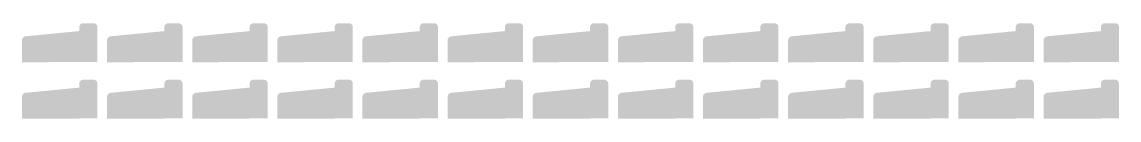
# Model space of a CAD drawing. Header units: inches. Extents: x -152 to 670, y -609 to 902.
# Drawn here: x 11.9 to 243.9, y 526.1 to 546.4 of the extents above; entities that cross this region are included whole.
import ezdxf

# ---------------------------------------------------------------- set-up
doc = ezdxf.new("R2010")
doc.units = ezdxf.units.IN
doc.header["$MEASUREMENT"] = 0
doc.layers.add('Layer 1', color=7, linetype='Continuous')

msp = doc.modelspace()

# ---------------------------------------------------------------- hatches: boundary and pattern name
at = {"layer": 'Layer 1', "true_color": 0xc4c9ba}
h = msp.add_hatch(color=9, dxfattribs=at)
h.dxf.hatch_style = 2
edge = h.paths.add_edge_path()
edge.add_spline(control_points=[(11.91, 538.13), (11.91, 538.13), (11.91, 542.93), (11.91, 542.93), (11.98, 543.29), (12.27, 543.58), (12.63, 543.65), (12.63, 543.65), (24.03, 544.76), (24.03, 544.76), (24.03, 544.76), (24.03, 545.72), (24.03, 545.72), (24.1, 546.08), (24.39, 546.37), (24.75, 546.44), (24.75, 546.44), (27.15, 546.44), (27.15, 546.44), (27.52, 546.37), (27.81, 546.08), (27.87, 545.72), (27.87, 545.72), (27.87, 538.22), (27.87, 538.22), (27.87, 538.22), (11.91, 538.13), (11.91, 538.13)], knot_values=[0, 0, 0, 0, 0.352778, 0.352778, 0.352778, 0.705556, 0.705556, 0.705556, 1.058333, 1.058333, 1.058333, 1.411111, 1.411111, 1.411111, 1.763889, 1.763889, 1.763889, 2.116667, 2.116667, 2.116667, 2.469444, 2.469444, 2.469444, 2.822222, 2.822222, 2.822222, 3.175, 3.175, 3.175, 3.175], degree=3, periodic=0)
edge.add_line((11.91, 538.13), (11.91, 538.13))
h = msp.add_hatch(color=9, dxfattribs=at)
h.dxf.hatch_style = 2
edge = h.paths.add_edge_path()
edge.add_spline(control_points=[(29.91, 538.13), (29.91, 538.13), (29.91, 542.93), (29.91, 542.93), (29.98, 543.29), (30.27, 543.58), (30.63, 543.65), (30.63, 543.65), (42.03, 544.76), (42.03, 544.76), (42.03, 544.76), (42.03, 545.72), (42.03, 545.72), (42.1, 546.08), (42.39, 546.37), (42.75, 546.44), (42.75, 546.44), (45.15, 546.44), (45.15, 546.44), (45.52, 546.37), (45.8, 546.08), (45.87, 545.72), (45.87, 545.72), (45.87, 538.22), (45.87, 538.22), (45.87, 538.22), (29.91, 538.13), (29.91, 538.13)], knot_values=[0, 0, 0, 0, 0.352778, 0.352778, 0.352778, 0.705556, 0.705556, 0.705556, 1.058333, 1.058333, 1.058333, 1.411111, 1.411111, 1.411111, 1.763889, 1.763889, 1.763889, 2.116667, 2.116667, 2.116667, 2.469444, 2.469444, 2.469444, 2.822222, 2.822222, 2.822222, 3.175, 3.175, 3.175, 3.175], degree=3, periodic=0)
edge.add_line((29.91, 538.13), (29.91, 538.13))
h = msp.add_hatch(color=9, dxfattribs=at)
h.dxf.hatch_style = 2
edge = h.paths.add_edge_path()
edge.add_spline(control_points=[(47.91, 538.13), (47.91, 538.13), (47.91, 542.93), (47.91, 542.93), (47.98, 543.29), (48.27, 543.58), (48.63, 543.65), (48.63, 543.65), (60.03, 544.76), (60.03, 544.76), (60.03, 544.76), (60.03, 545.72), (60.03, 545.72), (60.1, 546.08), (60.39, 546.37), (60.75, 546.44), (60.75, 546.44), (63.15, 546.44), (63.15, 546.44), (63.52, 546.37), (63.8, 546.08), (63.87, 545.72), (63.87, 545.72), (63.87, 538.22), (63.87, 538.22), (63.87, 538.22), (47.91, 538.13), (47.91, 538.13)], knot_values=[0, 0, 0, 0, 0.352778, 0.352778, 0.352778, 0.705556, 0.705556, 0.705556, 1.058333, 1.058333, 1.058333, 1.411111, 1.411111, 1.411111, 1.763889, 1.763889, 1.763889, 2.116667, 2.116667, 2.116667, 2.469444, 2.469444, 2.469444, 2.822222, 2.822222, 2.822222, 3.175, 3.175, 3.175, 3.175], degree=3, periodic=0)
edge.add_line((47.91, 538.13), (47.91, 538.13))
h = msp.add_hatch(color=9, dxfattribs=at)
h.dxf.hatch_style = 2
edge = h.paths.add_edge_path()
edge.add_spline(control_points=[(65.91, 538.13), (65.91, 538.13), (65.91, 542.93), (65.91, 542.93), (65.98, 543.29), (66.27, 543.58), (66.63, 543.65), (66.63, 543.65), (78.03, 544.76), (78.03, 544.76), (78.03, 544.76), (78.03, 545.72), (78.03, 545.72), (78.1, 546.08), (78.39, 546.37), (78.75, 546.44), (78.75, 546.44), (81.15, 546.44), (81.15, 546.44), (81.52, 546.37), (81.81, 546.08), (81.87, 545.72), (81.87, 545.72), (81.87, 538.22), (81.87, 538.22), (81.87, 538.22), (65.91, 538.13), (65.91, 538.13)], knot_values=[0, 0, 0, 0, 0.352778, 0.352778, 0.352778, 0.705556, 0.705556, 0.705556, 1.058333, 1.058333, 1.058333, 1.411111, 1.411111, 1.411111, 1.763889, 1.763889, 1.763889, 2.116667, 2.116667, 2.116667, 2.469444, 2.469444, 2.469444, 2.822222, 2.822222, 2.822222, 3.175, 3.175, 3.175, 3.175], degree=3, periodic=0)
edge.add_line((65.91, 538.13), (65.91, 538.13))
h = msp.add_hatch(color=9, dxfattribs=at)
h.dxf.hatch_style = 2
edge = h.paths.add_edge_path()
edge.add_spline(control_points=[(83.91, 538.13), (83.91, 538.13), (83.91, 542.93), (83.91, 542.93), (83.98, 543.29), (84.27, 543.58), (84.63, 543.65), (84.63, 543.65), (96.03, 544.76), (96.03, 544.76), (96.03, 544.76), (96.03, 545.72), (96.03, 545.72), (96.1, 546.08), (96.39, 546.37), (96.75, 546.44), (96.75, 546.44), (99.15, 546.44), (99.15, 546.44), (99.52, 546.37), (99.81, 546.08), (99.87, 545.72), (99.87, 545.72), (99.87, 538.22), (99.87, 538.22), (99.87, 538.22), (83.91, 538.13), (83.91, 538.13)], knot_values=[0, 0, 0, 0, 0.352778, 0.352778, 0.352778, 0.705556, 0.705556, 0.705556, 1.058333, 1.058333, 1.058333, 1.411111, 1.411111, 1.411111, 1.763889, 1.763889, 1.763889, 2.116667, 2.116667, 2.116667, 2.469444, 2.469444, 2.469444, 2.822222, 2.822222, 2.822222, 3.175, 3.175, 3.175, 3.175], degree=3, periodic=0)
edge.add_line((83.91, 538.13), (83.91, 538.13))
h = msp.add_hatch(color=9, dxfattribs=at)
h.dxf.hatch_style = 2
edge = h.paths.add_edge_path()
edge.add_spline(control_points=[(101.91, 538.13), (101.91, 538.13), (101.91, 542.93), (101.91, 542.93), (101.98, 543.29), (102.27, 543.58), (102.63, 543.65), (102.63, 543.65), (114.03, 544.76), (114.03, 544.76), (114.03, 544.76), (114.03, 545.72), (114.03, 545.72), (114.1, 546.08), (114.39, 546.37), (114.75, 546.44), (114.75, 546.44), (117.15, 546.44), (117.15, 546.44), (117.52, 546.37), (117.81, 546.08), (117.87, 545.72), (117.87, 545.72), (117.87, 538.22), (117.87, 538.22), (117.87, 538.22), (101.91, 538.13), (101.91, 538.13)], knot_values=[0, 0, 0, 0, 0.352778, 0.352778, 0.352778, 0.705556, 0.705556, 0.705556, 1.058333, 1.058333, 1.058333, 1.411111, 1.411111, 1.411111, 1.763889, 1.763889, 1.763889, 2.116667, 2.116667, 2.116667, 2.469444, 2.469444, 2.469444, 2.822222, 2.822222, 2.822222, 3.175, 3.175, 3.175, 3.175], degree=3, periodic=0)
edge.add_line((101.91, 538.13), (101.91, 538.13))
h = msp.add_hatch(color=9, dxfattribs=at)
h.dxf.hatch_style = 2
edge = h.paths.add_edge_path()
edge.add_spline(control_points=[(119.91, 538.13), (119.91, 538.13), (119.91, 542.93), (119.91, 542.93), (119.98, 543.29), (120.27, 543.58), (120.63, 543.65), (120.63, 543.65), (132.03, 544.76), (132.03, 544.76), (132.03, 544.76), (132.03, 545.72), (132.03, 545.72), (132.1, 546.08), (132.39, 546.37), (132.75, 546.44), (132.75, 546.44), (135.15, 546.44), (135.15, 546.44), (135.52, 546.37), (135.81, 546.08), (135.87, 545.72), (135.87, 545.72), (135.87, 538.22), (135.87, 538.22), (135.87, 538.22), (119.91, 538.13), (119.91, 538.13)], knot_values=[0, 0, 0, 0, 0.352778, 0.352778, 0.352778, 0.705556, 0.705556, 0.705556, 1.058333, 1.058333, 1.058333, 1.411111, 1.411111, 1.411111, 1.763889, 1.763889, 1.763889, 2.116667, 2.116667, 2.116667, 2.469444, 2.469444, 2.469444, 2.822222, 2.822222, 2.822222, 3.175, 3.175, 3.175, 3.175], degree=3, periodic=0)
edge.add_line((119.91, 538.13), (119.91, 538.13))
h = msp.add_hatch(color=9, dxfattribs=at)
h.dxf.hatch_style = 2
edge = h.paths.add_edge_path()
edge.add_spline(control_points=[(137.91, 538.13), (137.91, 538.13), (137.91, 542.93), (137.91, 542.93), (137.98, 543.29), (138.27, 543.58), (138.63, 543.65), (138.63, 543.65), (150.03, 544.76), (150.03, 544.76), (150.03, 544.76), (150.03, 545.72), (150.03, 545.72), (150.1, 546.08), (150.39, 546.37), (150.75, 546.44), (150.75, 546.44), (153.15, 546.44), (153.15, 546.44), (153.52, 546.37), (153.81, 546.08), (153.87, 545.72), (153.87, 545.72), (153.87, 538.22), (153.87, 538.22), (153.87, 538.22), (137.91, 538.13), (137.91, 538.13)], knot_values=[0, 0, 0, 0, 0.352778, 0.352778, 0.352778, 0.705556, 0.705556, 0.705556, 1.058333, 1.058333, 1.058333, 1.411111, 1.411111, 1.411111, 1.763889, 1.763889, 1.763889, 2.116667, 2.116667, 2.116667, 2.469444, 2.469444, 2.469444, 2.822222, 2.822222, 2.822222, 3.175, 3.175, 3.175, 3.175], degree=3, periodic=0)
edge.add_line((137.91, 538.13), (137.91, 538.13))
h = msp.add_hatch(color=9, dxfattribs=at)
h.dxf.hatch_style = 2
edge = h.paths.add_edge_path()
edge.add_spline(control_points=[(155.91, 538.13), (155.91, 538.13), (155.91, 542.93), (155.91, 542.93), (155.98, 543.29), (156.27, 543.58), (156.63, 543.65), (156.63, 543.65), (168.03, 544.76), (168.03, 544.76), (168.03, 544.76), (168.03, 545.72), (168.03, 545.72), (168.1, 546.08), (168.39, 546.37), (168.75, 546.44), (168.75, 546.44), (171.15, 546.44), (171.15, 546.44), (171.52, 546.37), (171.81, 546.08), (171.87, 545.72), (171.87, 545.72), (171.87, 538.22), (171.87, 538.22), (171.87, 538.22), (155.91, 538.13), (155.91, 538.13)], knot_values=[0, 0, 0, 0, 0.352778, 0.352778, 0.352778, 0.705556, 0.705556, 0.705556, 1.058333, 1.058333, 1.058333, 1.411111, 1.411111, 1.411111, 1.763889, 1.763889, 1.763889, 2.116667, 2.116667, 2.116667, 2.469444, 2.469444, 2.469444, 2.822222, 2.822222, 2.822222, 3.175, 3.175, 3.175, 3.175], degree=3, periodic=0)
edge.add_line((155.91, 538.13), (155.91, 538.13))
h = msp.add_hatch(color=9, dxfattribs=at)
h.dxf.hatch_style = 2
edge = h.paths.add_edge_path()
edge.add_spline(control_points=[(173.91, 538.13), (173.91, 538.13), (173.91, 542.93), (173.91, 542.93), (173.98, 543.29), (174.27, 543.58), (174.63, 543.65), (174.63, 543.65), (186.03, 544.76), (186.03, 544.76), (186.03, 544.76), (186.03, 545.72), (186.03, 545.72), (186.1, 546.08), (186.39, 546.37), (186.75, 546.44), (186.75, 546.44), (189.15, 546.44), (189.15, 546.44), (189.52, 546.37), (189.81, 546.08), (189.87, 545.72), (189.87, 545.72), (189.87, 538.22), (189.87, 538.22), (189.87, 538.22), (173.91, 538.13), (173.91, 538.13)], knot_values=[0, 0, 0, 0, 0.352778, 0.352778, 0.352778, 0.705556, 0.705556, 0.705556, 1.058333, 1.058333, 1.058333, 1.411111, 1.411111, 1.411111, 1.763889, 1.763889, 1.763889, 2.116667, 2.116667, 2.116667, 2.469444, 2.469444, 2.469444, 2.822222, 2.822222, 2.822222, 3.175, 3.175, 3.175, 3.175], degree=3, periodic=0)
edge.add_line((173.91, 538.13), (173.91, 538.13))
h = msp.add_hatch(color=9, dxfattribs=at)
h.dxf.hatch_style = 2
edge = h.paths.add_edge_path()
edge.add_spline(control_points=[(191.91, 538.13), (191.91, 538.13), (191.91, 542.93), (191.91, 542.93), (191.98, 543.29), (192.27, 543.58), (192.63, 543.65), (192.63, 543.65), (204.03, 544.76), (204.03, 544.76), (204.03, 544.76), (204.03, 545.72), (204.03, 545.72), (204.1, 546.08), (204.39, 546.37), (204.75, 546.44), (204.75, 546.44), (207.15, 546.44), (207.15, 546.44), (207.52, 546.37), (207.81, 546.08), (207.87, 545.72), (207.87, 545.72), (207.87, 538.22), (207.87, 538.22), (207.87, 538.22), (191.91, 538.13), (191.91, 538.13)], knot_values=[0, 0, 0, 0, 0.352778, 0.352778, 0.352778, 0.705556, 0.705556, 0.705556, 1.058333, 1.058333, 1.058333, 1.411111, 1.411111, 1.411111, 1.763889, 1.763889, 1.763889, 2.116667, 2.116667, 2.116667, 2.469444, 2.469444, 2.469444, 2.822222, 2.822222, 2.822222, 3.175, 3.175, 3.175, 3.175], degree=3, periodic=0)
edge.add_line((191.91, 538.13), (191.91, 538.13))
h = msp.add_hatch(color=9, dxfattribs=at)
h.dxf.hatch_style = 2
edge = h.paths.add_edge_path()
edge.add_spline(control_points=[(209.91, 538.13), (209.91, 538.13), (209.91, 542.93), (209.91, 542.93), (209.98, 543.29), (210.27, 543.58), (210.63, 543.65), (210.63, 543.65), (222.03, 544.76), (222.03, 544.76), (222.03, 544.76), (222.03, 545.72), (222.03, 545.72), (222.1, 546.08), (222.39, 546.37), (222.75, 546.44), (222.75, 546.44), (225.15, 546.44), (225.15, 546.44), (225.52, 546.37), (225.8, 546.08), (225.87, 545.72), (225.87, 545.72), (225.87, 538.22), (225.87, 538.22), (225.87, 538.22), (209.91, 538.13), (209.91, 538.13)], knot_values=[0, 0, 0, 0, 0.352778, 0.352778, 0.352778, 0.705556, 0.705556, 0.705556, 1.058333, 1.058333, 1.058333, 1.411111, 1.411111, 1.411111, 1.763889, 1.763889, 1.763889, 2.116667, 2.116667, 2.116667, 2.469444, 2.469444, 2.469444, 2.822222, 2.822222, 2.822222, 3.175, 3.175, 3.175, 3.175], degree=3, periodic=0)
edge.add_line((209.91, 538.13), (209.91, 538.13))
h = msp.add_hatch(color=9, dxfattribs=at)
h.dxf.hatch_style = 2
edge = h.paths.add_edge_path()
edge.add_spline(control_points=[(227.91, 538.13), (227.91, 538.13), (227.91, 542.93), (227.91, 542.93), (227.98, 543.29), (228.27, 543.58), (228.63, 543.65), (228.63, 543.65), (240.03, 544.76), (240.03, 544.76), (240.03, 544.76), (240.03, 545.72), (240.03, 545.72), (240.1, 546.08), (240.39, 546.37), (240.75, 546.44), (240.75, 546.44), (243.15, 546.44), (243.15, 546.44), (243.52, 546.37), (243.8, 546.08), (243.87, 545.72), (243.87, 545.72), (243.87, 538.22), (243.87, 538.22), (243.87, 538.22), (227.91, 538.13), (227.91, 538.13)], knot_values=[0, 0, 0, 0, 0.352778, 0.352778, 0.352778, 0.705556, 0.705556, 0.705556, 1.058333, 1.058333, 1.058333, 1.411111, 1.411111, 1.411111, 1.763889, 1.763889, 1.763889, 2.116667, 2.116667, 2.116667, 2.469444, 2.469444, 2.469444, 2.822222, 2.822222, 2.822222, 3.175, 3.175, 3.175, 3.175], degree=3, periodic=0)
edge.add_line((227.91, 538.13), (227.91, 538.13))
h = msp.add_hatch(color=9, dxfattribs=at)
h.dxf.hatch_style = 2
edge = h.paths.add_edge_path()
edge.add_spline(control_points=[(11.91, 526.13), (11.91, 526.13), (11.91, 530.93), (11.91, 530.93), (11.98, 531.3), (12.27, 531.58), (12.63, 531.65), (12.63, 531.65), (24.03, 532.76), (24.03, 532.76), (24.03, 532.76), (24.03, 533.72), (24.03, 533.72), (24.1, 534.09), (24.39, 534.38), (24.75, 534.44), (24.75, 534.44), (27.15, 534.44), (27.15, 534.44), (27.52, 534.38), (27.81, 534.09), (27.87, 533.72), (27.87, 533.72), (27.87, 526.22), (27.87, 526.22), (27.87, 526.22), (11.91, 526.13), (11.91, 526.13)], knot_values=[0, 0, 0, 0, 0.352778, 0.352778, 0.352778, 0.705556, 0.705556, 0.705556, 1.058333, 1.058333, 1.058333, 1.411111, 1.411111, 1.411111, 1.763889, 1.763889, 1.763889, 2.116667, 2.116667, 2.116667, 2.469444, 2.469444, 2.469444, 2.822222, 2.822222, 2.822222, 3.175, 3.175, 3.175, 3.175], degree=3, periodic=0)
edge.add_line((11.91, 526.13), (11.91, 526.13))
h = msp.add_hatch(color=9, dxfattribs=at)
h.dxf.hatch_style = 2
edge = h.paths.add_edge_path()
edge.add_spline(control_points=[(29.91, 526.13), (29.91, 526.13), (29.91, 530.93), (29.91, 530.93), (29.98, 531.3), (30.27, 531.58), (30.63, 531.65), (30.63, 531.65), (42.03, 532.76), (42.03, 532.76), (42.03, 532.76), (42.03, 533.72), (42.03, 533.72), (42.1, 534.09), (42.39, 534.38), (42.75, 534.44), (42.75, 534.44), (45.15, 534.44), (45.15, 534.44), (45.52, 534.38), (45.8, 534.09), (45.87, 533.72), (45.87, 533.72), (45.87, 526.22), (45.87, 526.22), (45.87, 526.22), (29.91, 526.13), (29.91, 526.13)], knot_values=[0, 0, 0, 0, 0.352778, 0.352778, 0.352778, 0.705556, 0.705556, 0.705556, 1.058333, 1.058333, 1.058333, 1.411111, 1.411111, 1.411111, 1.763889, 1.763889, 1.763889, 2.116667, 2.116667, 2.116667, 2.469444, 2.469444, 2.469444, 2.822222, 2.822222, 2.822222, 3.175, 3.175, 3.175, 3.175], degree=3, periodic=0)
edge.add_line((29.91, 526.13), (29.91, 526.13))
h = msp.add_hatch(color=9, dxfattribs=at)
h.dxf.hatch_style = 2
edge = h.paths.add_edge_path()
edge.add_spline(control_points=[(47.91, 526.13), (47.91, 526.13), (47.91, 530.93), (47.91, 530.93), (47.98, 531.3), (48.27, 531.58), (48.63, 531.65), (48.63, 531.65), (60.03, 532.76), (60.03, 532.76), (60.03, 532.76), (60.03, 533.72), (60.03, 533.72), (60.1, 534.09), (60.39, 534.38), (60.75, 534.44), (60.75, 534.44), (63.15, 534.44), (63.15, 534.44), (63.52, 534.38), (63.8, 534.09), (63.87, 533.72), (63.87, 533.72), (63.87, 526.22), (63.87, 526.22), (63.87, 526.22), (47.91, 526.13), (47.91, 526.13)], knot_values=[0, 0, 0, 0, 0.352778, 0.352778, 0.352778, 0.705556, 0.705556, 0.705556, 1.058333, 1.058333, 1.058333, 1.411111, 1.411111, 1.411111, 1.763889, 1.763889, 1.763889, 2.116667, 2.116667, 2.116667, 2.469444, 2.469444, 2.469444, 2.822222, 2.822222, 2.822222, 3.175, 3.175, 3.175, 3.175], degree=3, periodic=0)
edge.add_line((47.91, 526.13), (47.91, 526.13))
h = msp.add_hatch(color=9, dxfattribs=at)
h.dxf.hatch_style = 2
edge = h.paths.add_edge_path()
edge.add_spline(control_points=[(65.91, 526.13), (65.91, 526.13), (65.91, 530.93), (65.91, 530.93), (65.98, 531.3), (66.27, 531.58), (66.63, 531.65), (66.63, 531.65), (78.03, 532.76), (78.03, 532.76), (78.03, 532.76), (78.03, 533.72), (78.03, 533.72), (78.1, 534.09), (78.39, 534.38), (78.75, 534.44), (78.75, 534.44), (81.15, 534.44), (81.15, 534.44), (81.52, 534.38), (81.81, 534.09), (81.87, 533.72), (81.87, 533.72), (81.87, 526.22), (81.87, 526.22), (81.87, 526.22), (65.91, 526.13), (65.91, 526.13)], knot_values=[0, 0, 0, 0, 0.352778, 0.352778, 0.352778, 0.705556, 0.705556, 0.705556, 1.058333, 1.058333, 1.058333, 1.411111, 1.411111, 1.411111, 1.763889, 1.763889, 1.763889, 2.116667, 2.116667, 2.116667, 2.469444, 2.469444, 2.469444, 2.822222, 2.822222, 2.822222, 3.175, 3.175, 3.175, 3.175], degree=3, periodic=0)
edge.add_line((65.91, 526.13), (65.91, 526.13))
h = msp.add_hatch(color=9, dxfattribs=at)
h.dxf.hatch_style = 2
edge = h.paths.add_edge_path()
edge.add_spline(control_points=[(83.91, 526.13), (83.91, 526.13), (83.91, 530.93), (83.91, 530.93), (83.98, 531.3), (84.27, 531.58), (84.63, 531.65), (84.63, 531.65), (96.03, 532.76), (96.03, 532.76), (96.03, 532.76), (96.03, 533.72), (96.03, 533.72), (96.1, 534.09), (96.39, 534.38), (96.75, 534.44), (96.75, 534.44), (99.15, 534.44), (99.15, 534.44), (99.52, 534.38), (99.81, 534.09), (99.87, 533.72), (99.87, 533.72), (99.87, 526.22), (99.87, 526.22), (99.87, 526.22), (83.91, 526.13), (83.91, 526.13)], knot_values=[0, 0, 0, 0, 0.352778, 0.352778, 0.352778, 0.705556, 0.705556, 0.705556, 1.058333, 1.058333, 1.058333, 1.411111, 1.411111, 1.411111, 1.763889, 1.763889, 1.763889, 2.116667, 2.116667, 2.116667, 2.469444, 2.469444, 2.469444, 2.822222, 2.822222, 2.822222, 3.175, 3.175, 3.175, 3.175], degree=3, periodic=0)
edge.add_line((83.91, 526.13), (83.91, 526.13))
h = msp.add_hatch(color=9, dxfattribs=at)
h.dxf.hatch_style = 2
edge = h.paths.add_edge_path()
edge.add_spline(control_points=[(101.91, 526.13), (101.91, 526.13), (101.91, 530.93), (101.91, 530.93), (101.98, 531.3), (102.27, 531.58), (102.63, 531.65), (102.63, 531.65), (114.03, 532.76), (114.03, 532.76), (114.03, 532.76), (114.03, 533.72), (114.03, 533.72), (114.1, 534.09), (114.39, 534.38), (114.75, 534.44), (114.75, 534.44), (117.15, 534.44), (117.15, 534.44), (117.52, 534.38), (117.81, 534.09), (117.87, 533.72), (117.87, 533.72), (117.87, 526.22), (117.87, 526.22), (117.87, 526.22), (101.91, 526.13), (101.91, 526.13)], knot_values=[0, 0, 0, 0, 0.352778, 0.352778, 0.352778, 0.705556, 0.705556, 0.705556, 1.058333, 1.058333, 1.058333, 1.411111, 1.411111, 1.411111, 1.763889, 1.763889, 1.763889, 2.116667, 2.116667, 2.116667, 2.469444, 2.469444, 2.469444, 2.822222, 2.822222, 2.822222, 3.175, 3.175, 3.175, 3.175], degree=3, periodic=0)
edge.add_line((101.91, 526.13), (101.91, 526.13))
h = msp.add_hatch(color=9, dxfattribs=at)
h.dxf.hatch_style = 2
edge = h.paths.add_edge_path()
edge.add_spline(control_points=[(119.91, 526.13), (119.91, 526.13), (119.91, 530.93), (119.91, 530.93), (119.98, 531.3), (120.27, 531.58), (120.63, 531.65), (120.63, 531.65), (132.03, 532.76), (132.03, 532.76), (132.03, 532.76), (132.03, 533.72), (132.03, 533.72), (132.1, 534.09), (132.39, 534.38), (132.75, 534.44), (132.75, 534.44), (135.15, 534.44), (135.15, 534.44), (135.52, 534.38), (135.81, 534.09), (135.87, 533.72), (135.87, 533.72), (135.87, 526.22), (135.87, 526.22), (135.87, 526.22), (119.91, 526.13), (119.91, 526.13)], knot_values=[0, 0, 0, 0, 0.352778, 0.352778, 0.352778, 0.705556, 0.705556, 0.705556, 1.058333, 1.058333, 1.058333, 1.411111, 1.411111, 1.411111, 1.763889, 1.763889, 1.763889, 2.116667, 2.116667, 2.116667, 2.469444, 2.469444, 2.469444, 2.822222, 2.822222, 2.822222, 3.175, 3.175, 3.175, 3.175], degree=3, periodic=0)
edge.add_line((119.91, 526.13), (119.91, 526.13))
h = msp.add_hatch(color=9, dxfattribs=at)
h.dxf.hatch_style = 2
edge = h.paths.add_edge_path()
edge.add_spline(control_points=[(137.91, 526.13), (137.91, 526.13), (137.91, 530.93), (137.91, 530.93), (137.98, 531.3), (138.27, 531.58), (138.63, 531.65), (138.63, 531.65), (150.03, 532.76), (150.03, 532.76), (150.03, 532.76), (150.03, 533.72), (150.03, 533.72), (150.1, 534.09), (150.39, 534.38), (150.75, 534.44), (150.75, 534.44), (153.15, 534.44), (153.15, 534.44), (153.52, 534.38), (153.81, 534.09), (153.87, 533.72), (153.87, 533.72), (153.87, 526.22), (153.87, 526.22), (153.87, 526.22), (137.91, 526.13), (137.91, 526.13)], knot_values=[0, 0, 0, 0, 0.352778, 0.352778, 0.352778, 0.705556, 0.705556, 0.705556, 1.058333, 1.058333, 1.058333, 1.411111, 1.411111, 1.411111, 1.763889, 1.763889, 1.763889, 2.116667, 2.116667, 2.116667, 2.469444, 2.469444, 2.469444, 2.822222, 2.822222, 2.822222, 3.175, 3.175, 3.175, 3.175], degree=3, periodic=0)
edge.add_line((137.91, 526.13), (137.91, 526.13))
h = msp.add_hatch(color=9, dxfattribs=at)
h.dxf.hatch_style = 2
edge = h.paths.add_edge_path()
edge.add_spline(control_points=[(155.91, 526.13), (155.91, 526.13), (155.91, 530.93), (155.91, 530.93), (155.98, 531.3), (156.27, 531.58), (156.63, 531.65), (156.63, 531.65), (168.03, 532.76), (168.03, 532.76), (168.03, 532.76), (168.03, 533.72), (168.03, 533.72), (168.1, 534.09), (168.39, 534.38), (168.75, 534.44), (168.75, 534.44), (171.15, 534.44), (171.15, 534.44), (171.52, 534.38), (171.81, 534.09), (171.87, 533.72), (171.87, 533.72), (171.87, 526.22), (171.87, 526.22), (171.87, 526.22), (155.91, 526.13), (155.91, 526.13)], knot_values=[0, 0, 0, 0, 0.352778, 0.352778, 0.352778, 0.705556, 0.705556, 0.705556, 1.058333, 1.058333, 1.058333, 1.411111, 1.411111, 1.411111, 1.763889, 1.763889, 1.763889, 2.116667, 2.116667, 2.116667, 2.469444, 2.469444, 2.469444, 2.822222, 2.822222, 2.822222, 3.175, 3.175, 3.175, 3.175], degree=3, periodic=0)
edge.add_line((155.91, 526.13), (155.91, 526.13))
h = msp.add_hatch(color=9, dxfattribs=at)
h.dxf.hatch_style = 2
edge = h.paths.add_edge_path()
edge.add_spline(control_points=[(173.91, 526.13), (173.91, 526.13), (173.91, 530.93), (173.91, 530.93), (173.98, 531.3), (174.27, 531.58), (174.63, 531.65), (174.63, 531.65), (186.03, 532.76), (186.03, 532.76), (186.03, 532.76), (186.03, 533.72), (186.03, 533.72), (186.1, 534.09), (186.39, 534.38), (186.75, 534.44), (186.75, 534.44), (189.15, 534.44), (189.15, 534.44), (189.52, 534.38), (189.81, 534.09), (189.87, 533.72), (189.87, 533.72), (189.87, 526.22), (189.87, 526.22), (189.87, 526.22), (173.91, 526.13), (173.91, 526.13)], knot_values=[0, 0, 0, 0, 0.352778, 0.352778, 0.352778, 0.705556, 0.705556, 0.705556, 1.058333, 1.058333, 1.058333, 1.411111, 1.411111, 1.411111, 1.763889, 1.763889, 1.763889, 2.116667, 2.116667, 2.116667, 2.469444, 2.469444, 2.469444, 2.822222, 2.822222, 2.822222, 3.175, 3.175, 3.175, 3.175], degree=3, periodic=0)
edge.add_line((173.91, 526.13), (173.91, 526.13))
h = msp.add_hatch(color=9, dxfattribs=at)
h.dxf.hatch_style = 2
edge = h.paths.add_edge_path()
edge.add_spline(control_points=[(191.91, 526.13), (191.91, 526.13), (191.91, 530.93), (191.91, 530.93), (191.98, 531.3), (192.27, 531.58), (192.63, 531.65), (192.63, 531.65), (204.03, 532.76), (204.03, 532.76), (204.03, 532.76), (204.03, 533.72), (204.03, 533.72), (204.1, 534.09), (204.39, 534.38), (204.75, 534.44), (204.75, 534.44), (207.15, 534.44), (207.15, 534.44), (207.52, 534.38), (207.81, 534.09), (207.87, 533.72), (207.87, 533.72), (207.87, 526.22), (207.87, 526.22), (207.87, 526.22), (191.91, 526.13), (191.91, 526.13)], knot_values=[0, 0, 0, 0, 0.352778, 0.352778, 0.352778, 0.705556, 0.705556, 0.705556, 1.058333, 1.058333, 1.058333, 1.411111, 1.411111, 1.411111, 1.763889, 1.763889, 1.763889, 2.116667, 2.116667, 2.116667, 2.469444, 2.469444, 2.469444, 2.822222, 2.822222, 2.822222, 3.175, 3.175, 3.175, 3.175], degree=3, periodic=0)
edge.add_line((191.91, 526.13), (191.91, 526.13))
h = msp.add_hatch(color=9, dxfattribs=at)
h.dxf.hatch_style = 2
edge = h.paths.add_edge_path()
edge.add_spline(control_points=[(209.91, 526.13), (209.91, 526.13), (209.91, 530.93), (209.91, 530.93), (209.98, 531.3), (210.27, 531.58), (210.63, 531.65), (210.63, 531.65), (222.03, 532.76), (222.03, 532.76), (222.03, 532.76), (222.03, 533.72), (222.03, 533.72), (222.1, 534.09), (222.39, 534.38), (222.75, 534.44), (222.75, 534.44), (225.15, 534.44), (225.15, 534.44), (225.52, 534.38), (225.8, 534.09), (225.87, 533.72), (225.87, 533.72), (225.87, 526.22), (225.87, 526.22), (225.87, 526.22), (209.91, 526.13), (209.91, 526.13)], knot_values=[0, 0, 0, 0, 0.352778, 0.352778, 0.352778, 0.705556, 0.705556, 0.705556, 1.058333, 1.058333, 1.058333, 1.411111, 1.411111, 1.411111, 1.763889, 1.763889, 1.763889, 2.116667, 2.116667, 2.116667, 2.469444, 2.469444, 2.469444, 2.822222, 2.822222, 2.822222, 3.175, 3.175, 3.175, 3.175], degree=3, periodic=0)
edge.add_line((209.91, 526.13), (209.91, 526.13))
h = msp.add_hatch(color=9, dxfattribs=at)
h.dxf.hatch_style = 2
edge = h.paths.add_edge_path()
edge.add_spline(control_points=[(227.91, 526.13), (227.91, 526.13), (227.91, 530.93), (227.91, 530.93), (227.98, 531.3), (228.27, 531.58), (228.63, 531.65), (228.63, 531.65), (240.03, 532.76), (240.03, 532.76), (240.03, 532.76), (240.03, 533.72), (240.03, 533.72), (240.1, 534.09), (240.39, 534.38), (240.75, 534.44), (240.75, 534.44), (243.15, 534.44), (243.15, 534.44), (243.52, 534.38), (243.8, 534.09), (243.87, 533.72), (243.87, 533.72), (243.87, 526.22), (243.87, 526.22), (243.87, 526.22), (227.91, 526.13), (227.91, 526.13)], knot_values=[0, 0, 0, 0, 0.352778, 0.352778, 0.352778, 0.705556, 0.705556, 0.705556, 1.058333, 1.058333, 1.058333, 1.411111, 1.411111, 1.411111, 1.763889, 1.763889, 1.763889, 2.116667, 2.116667, 2.116667, 2.469444, 2.469444, 2.469444, 2.822222, 2.822222, 2.822222, 3.175, 3.175, 3.175, 3.175], degree=3, periodic=0)
edge.add_line((227.91, 526.13), (227.91, 526.13))

doc.saveas('drawing.dxf')
